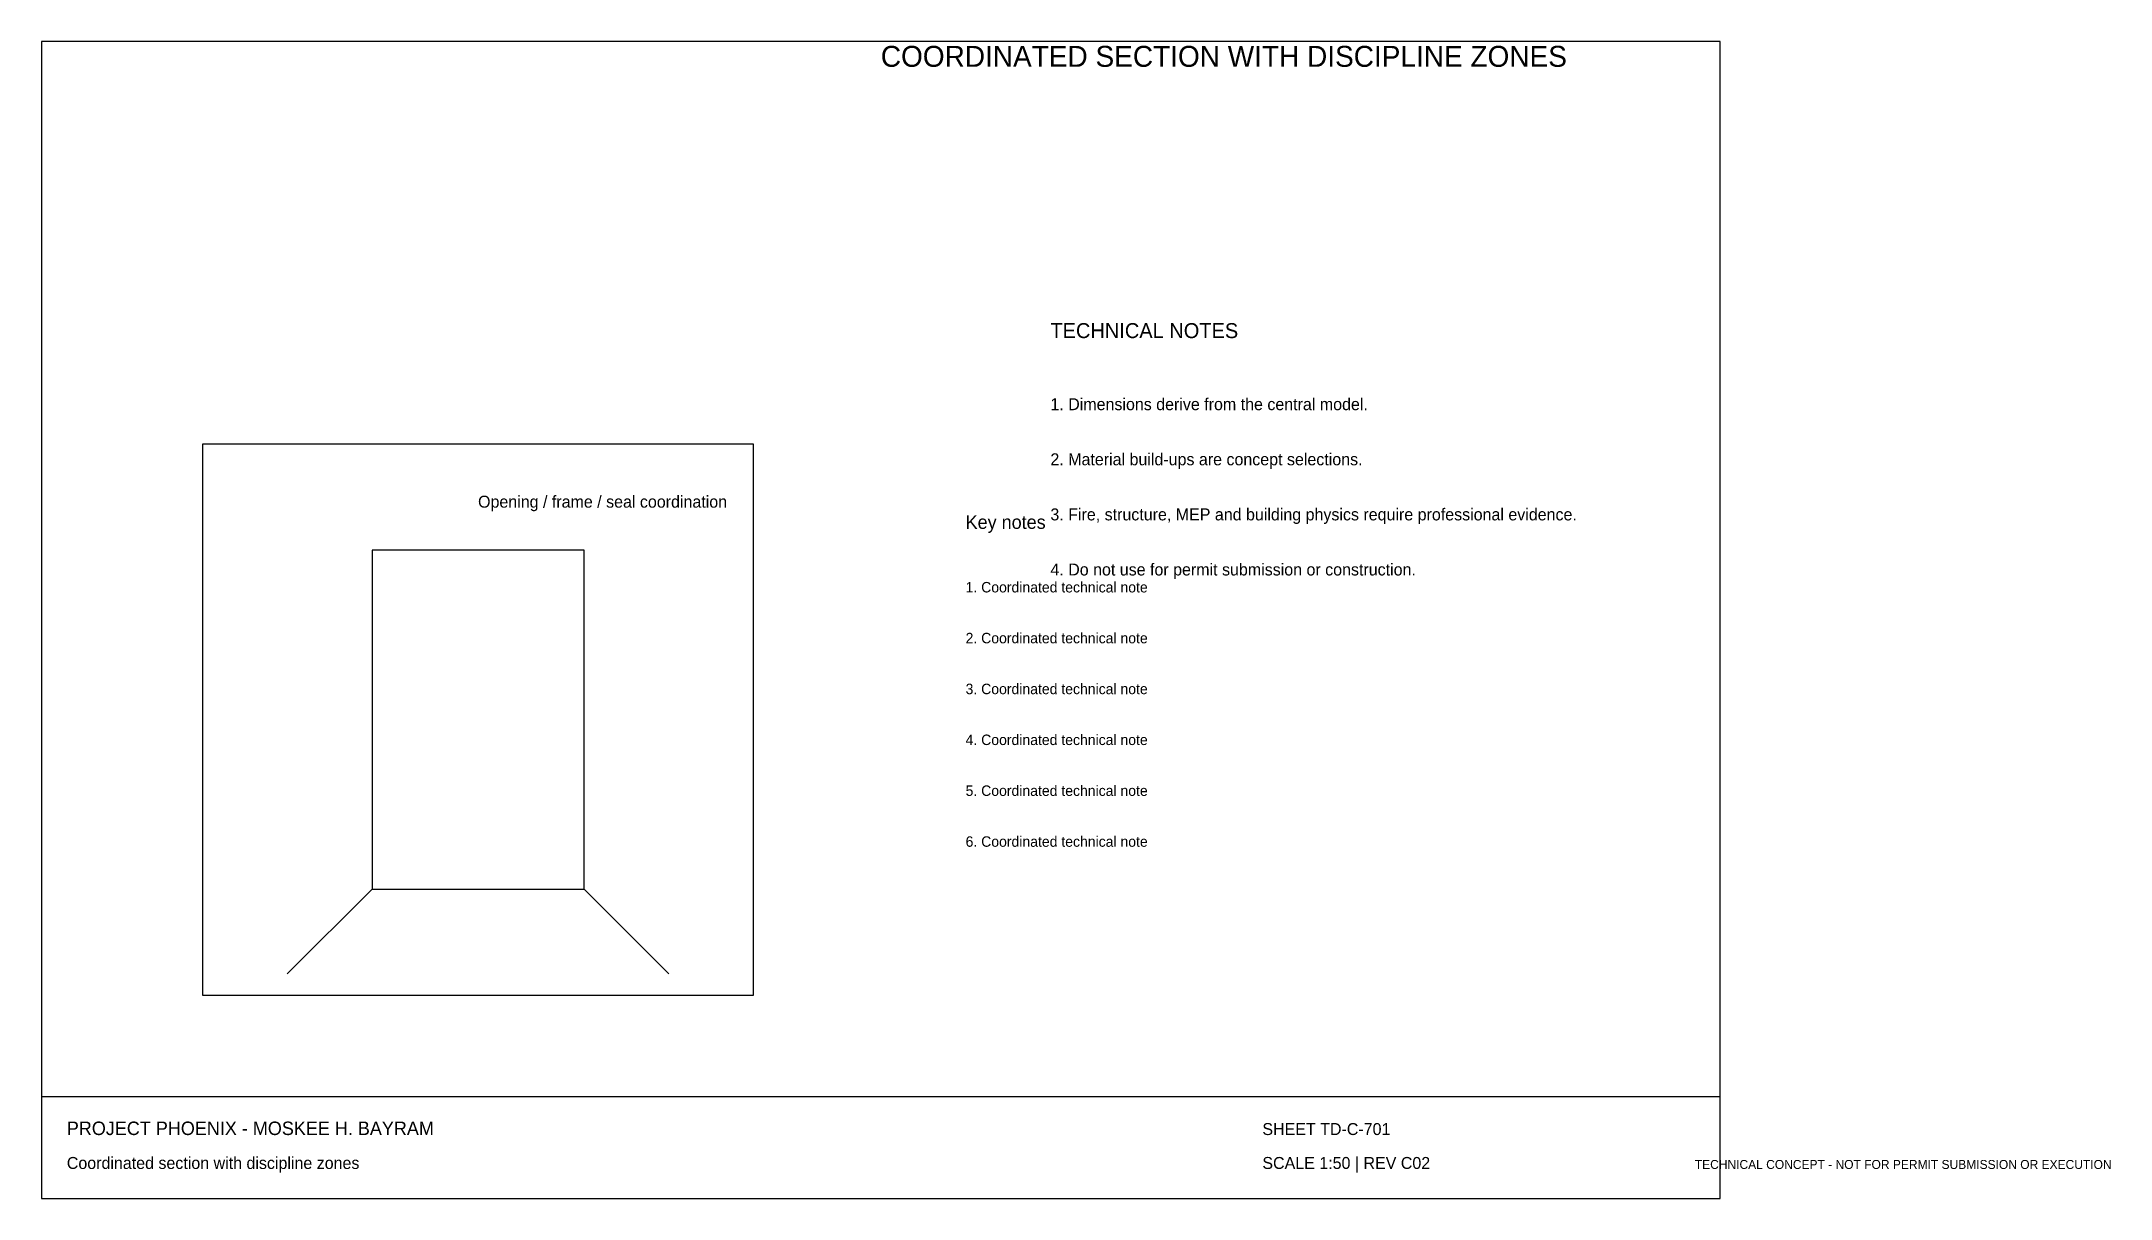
# Model space of a CAD drawing. Extents: x 12 to 500, y 12 to 285.
import ezdxf

# ---------------------------------------------------------------- set-up
doc = ezdxf.new("R2010")
doc.units = 0

msp = doc.modelspace()

# ---------------------------------------------------------------- linework, layer by layer
at = {"layer": 'PHOENIX'}
for p, q in [((408, 285), (12, 285)), ((12, 285), (12, 12)), ((408, 12), (408, 285)), ((180, 190), (50, 190)), ((50, 190), (50, 60)), ((180, 60), (180, 190)), ((140, 165), (90, 165)), ((90, 165), (90, 85)), ((140, 85), (140, 165)), ((90, 85), (70, 65)), ((90, 85), (140, 85)), ((140, 85), (160, 65)), ((50, 60), (180, 60)), ((408, 36), (12, 36)), ((12, 36), (12, 12)), ((408, 12), (408, 36)), ((12, 12), (408, 12)), ((12, 12), (408, 12))]:
    msp.add_line(p, q, dxfattribs=at)

# ---------------------------------------------------------------- texts
at = {"layer": 'PHOENIX-TEXT'}
for s, height, p in [('COORDINATED SECTION WITH DISCIPLINE ZONES', 4.939, (210, 279)), ('TECHNICAL NOTES', 3.528, (250, 215)), ('1. Dimensions derive from the central model.', 2.822, (250, 198)), ('2. Material build-ups are concept selections.', 2.822, (250, 185)), ('Opening / frame / seal coordination', 2.822, (115, 175)), ('Key notes', 3.175, (230, 170)), ('3. Fire, structure, MEP and building physics require professional evidence.', 2.822, (250, 172)), ('4. Do not use for permit submission or construction.', 2.822, (250, 159)), ('1. Coordinated technical note', 2.469, (230, 155)), ('2. Coordinated technical note', 2.469, (230, 143)), ('3. Coordinated technical note', 2.469, (230, 131)), ('4. Coordinated technical note', 2.469, (230, 119)), ('5. Coordinated technical note', 2.469, (230, 107)), ('6. Coordinated technical note', 2.469, (230, 95)), ('PROJECT PHOENIX - MOSKEE H. BAYRAM', 3.175, (18, 27)), ('SHEET TD-C-701', 2.822, (300, 27)), ('Coordinated section with discipline zones', 2.822, (18, 19)), ('SCALE 1:50 | REV C02', 2.822, (300, 19)), ('TECHNICAL CONCEPT - NOT FOR PERMIT SUBMISSION OR EXECUTION', 2.117, (402, 19))]:
    msp.add_text(s, height=height, dxfattribs=at).set_placement(p)

doc.saveas('drawing.dxf')
